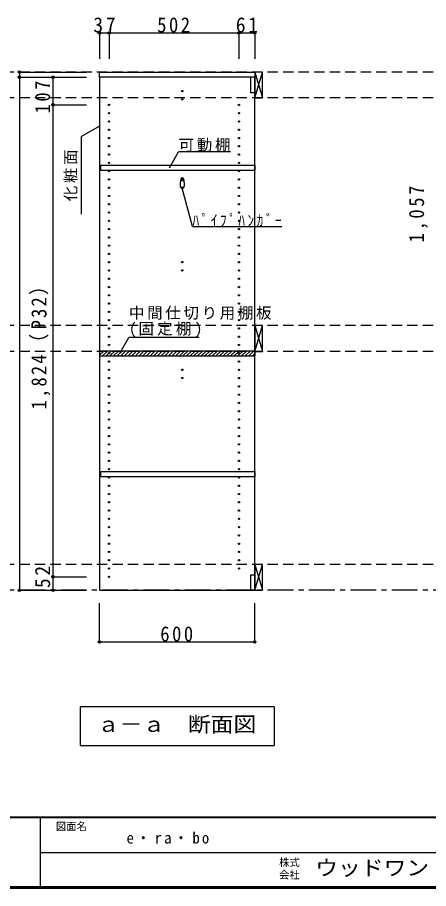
# Model space of a CAD drawing. Units: millimetres at full size, sheet at 1:20; details may follow other scales. Extents: x -3922 to 3878, y -2932 to 2722.
# Drawn here: x -111 to 1479, y -2864 to 503 of the extents above; entities that cross this region are included whole.
import ezdxf
from ezdxf.enums import TextEntityAlignment as Align

# ---------------------------------------------------------------- set-up
doc = ezdxf.new("R2010")
doc.units = ezdxf.units.MM
doc.header["$LTSCALE"] = 20
doc.header["$PDMODE"] = 32
doc.header["$PDSIZE"] = 10
doc.linetypes.add('CHAIN1', pattern=[8, 5, -1, 1, -1])
doc.linetypes.add('DASHED2', pattern=[3, 2, -1])
for name, color, linetype in [('0-2_本体', 2, 'Continuous'), ('0-3_固定棚', 2, 'Continuous'), ('0-4_可動棚', 3, 'Continuous'), ('0-5', 4, 'Continuous'), ('0-6_ﾊﾟｲﾌﾟﾊﾝｶﾞｰ', 4, 'Continuous'), ('0-7_桟木・巾木', 2, 'Continuous'), ('0-8_引き出し', 7, 'Continuous'), ('0-A_文字', 7, 'Continuous'), ('0-B_寸法', 4, 'Continuous'), ('0-C_ハッチ', 4, 'Continuous'), ('F-1_枠', 6, 'Continuous'), ('F-A_文字', 7, 'Continuous')]:
    doc.layers.add(name, color=color, linetype=linetype)
doc.styles.add('ＭＳ ゴシック', font='')
doc.styles.get('ＭＳ ゴシック').set_extended_font_data('MS Gothic')

msp = doc.modelspace()

# ---------------------------------------------------------------- linework, layer by layer
at = {"layer": '0-2_本体'}
for p, q in [((206.94, 271.73), (206.94, 291.73)), ((206.94, 291.73), (806.94, 291.73)), ((806.94, 271.73), (206.94, 271.73)), ((806.94, 291.73), (806.94, 271.73))]:
    msp.add_line(p, q, dxfattribs=at)
at = {"layer": '0-3_固定棚'}
for p, q in [((206.94, -785.27), (806.94, -785.27)), ((806.94, -785.27), (806.94, -805.27))]:
    msp.add_line(p, q, dxfattribs=at)
msp.add_lwpolyline([(206.94, -785.27), (206.94, -805.27), (806.94, -805.27)], dxfattribs=at)
at = {"layer": '0-4_可動棚', "color": 2}
for p, q in [((211.94, -68.77), (806.94, -68.77)), ((806.94, -68.77), (806.94, -88.77)), ((211.94, -1252.77), (806.94, -1252.77)), ((806.94, -1252.77), (806.94, -1272.77))]:
    msp.add_line(p, q, dxfattribs=at)
for points in [[(806.94, -88.77), (211.94, -88.77), (211.94, -68.77)], [(806.94, -1272.77), (211.94, -1272.77), (211.94, -1252.77)]]:
    msp.add_lwpolyline(points, dxfattribs=at)
at = {"layer": '0-5', "color": 3}
for p, q in [((206.94, 271.73), (206.94, -1711.27)), ((806.94, 271.73), (206.94, 271.73)), ((806.94, -1711.27), (806.94, 271.73)), ((206.94, -1711.27), (806.94, -1711.27))]:
    msp.add_line(p, q, dxfattribs=at)
at = {"layer": '0-5'}
for centre in [(526.94, 218.23), (526.94, 186.23), (243.94, 164.73), (243.94, 132.73), (745.94, 164.73), (745.94, 132.73), (243.94, 100.73), (745.94, 100.73), (243.94, 68.73), (745.94, 68.73), (243.94, 36.73), (745.94, 36.73), (243.94, 4.73), (745.94, 4.73), (243.94, -27.27), (745.94, -27.27), (243.94, -59.27), (745.94, -59.27), (243.94, -91.27), (745.94, -91.27), (243.94, -123.27), (526.94, -122.77), (745.94, -123.27), (243.94, -155.27), (526.94, -154.77), (745.94, -155.27), (243.94, -187.27), (745.94, -187.27), (243.94, -219.27), (745.94, -219.27), (243.94, -251.27), (745.94, -251.27), (243.94, -283.27), (745.94, -283.27), (243.94, -315.27), (745.94, -315.27), (243.94, -347.27), (745.94, -347.27), (243.94, -379.27), (745.94, -379.27), (243.94, -411.27), (745.94, -411.27), (243.94, -443.27), (526.94, -442.77), (745.94, -443.27), (243.94, -475.27), (243.94, -507.27), (526.94, -474.77), (745.94, -475.27), (745.94, -507.27), (243.94, -539.27), (745.94, -539.27), (243.94, -571.27), (745.94, -571.27), (243.94, -603.27), (745.94, -603.27), (243.94, -635.27), (745.94, -635.27), (243.94, -667.27), (745.94, -667.27), (243.94, -699.27), (745.94, -699.27), (243.94, -731.27), (745.94, -731.27), (243.94, -763.27), (745.94, -763.27), (243.94, -795.27), (745.94, -795.27), (243.94, -827.27), (745.94, -827.27), (243.94, -859.27), (526.94, -858.77), (745.94, -859.27), (243.94, -891.27), (526.94, -890.77), (745.94, -891.27), (243.94, -923.27), (745.94, -923.27), (243.94, -955.27), (745.94, -955.27), (243.94, -987.27), (745.94, -987.27), (243.94, -1019.27), (745.94, -1019.27), (243.94, -1051.27), (745.94, -1051.27), (243.94, -1083.27), (745.94, -1083.27), (243.94, -1115.27), (243.94, -1147.27), (745.94, -1115.27), (745.94, -1147.27), (243.94, -1179.27), (745.94, -1179.27), (243.94, -1211.27), (745.94, -1211.27), (243.94, -1243.27), (745.94, -1243.27), (243.94, -1275.27), (745.94, -1275.27), (243.94, -1307.27), (745.94, -1307.27), (243.94, -1339.27), (745.94, -1339.27), (243.94, -1371.27), (745.94, -1371.27), (243.94, -1403.27), (745.94, -1403.27), (243.94, -1435.27), (745.94, -1435.27), (243.94, -1467.27), (745.94, -1467.27), (243.94, -1499.27), (745.94, -1499.27), (243.94, -1531.27), (745.94, -1531.27), (243.94, -1563.27), (745.94, -1563.27), (243.94, -1595.27), (745.94, -1595.27), (243.94, -1627.27), (745.94, -1627.27), (243.94, -1659.27)]:
    msp.add_circle(centre, 2.5, dxfattribs=at)
at = {"layer": '0-6_ﾊﾟｲﾌﾟﾊﾝｶﾞｰ', "color": 2}
for p, q in [((519.44, -134.77), (519.44, -149.77)), ((534.44, -134.77), (534.44, -149.77))]:
    msp.add_line(p, q, dxfattribs=at)
at = {"layer": '0-6_ﾊﾟｲﾌﾟﾊﾝｶﾞｰ', "color": 7}
for centre, radius, start, end in [((565.54, -136.28), 46.13, 162.96035, 178.115), ((526.94, -122.77), 5.5, 0, 180), ((488.33, -136.28), 46.13, 1.885, 17.03965)]:
    msp.add_arc(centre, radius, start, end, dxfattribs=at)
at = {"layer": '0-6_ﾊﾟｲﾌﾟﾊﾝｶﾞｰ', "color": 2}
for centre, start, end in [((526.94, -134.77), 0, 180), ((526.94, -149.77), 180, 0)]:
    msp.add_arc(centre, 7.5, start, end, dxfattribs=at)
at = {"layer": '0-7_桟木・巾木'}
for p, q in [((806.94, 271.73), (791.94, 271.73)), ((791.94, 211.73), (791.94, 271.73)), ((806.94, 271.73), (806.94, 230.73)), ((791.94, -1651.27), (806.94, -1651.27)), ((806.94, -1651.27), (806.94, -1711.27))]:
    msp.add_line(p, q, dxfattribs=at)
for points in [[(806.94, 211.73), (795.44, 211.73), (791.94, 211.73)], [(806.94, -1711.27), (791.94, -1711.27), (791.94, -1651.27)]]:
    msp.add_lwpolyline(points, dxfattribs=at)
at = {"layer": '0-8_引き出し', "color": 3}
for p, q in [((806.94, 291.73), (806.94, 191.73)), ((836.94, 291.73), (806.94, 291.73)), ((836.94, 191.73), (836.94, 291.73)), ((806.94, 191.73), (836.94, 191.73)), ((806.94, -1611.27), (806.94, -1711.27)), ((836.94, -1611.27), (806.94, -1611.27)), ((836.94, -1711.27), (836.94, -1611.27)), ((806.94, -1711.27), (836.94, -1711.27))]:
    msp.add_line(p, q, dxfattribs=at)
at = {"layer": '0-8_引き出し'}
for p, q in [((806.94, 191.73), (836.94, 291.73)), ((806.94, 291.73), (836.94, 191.73)), ((806.94, -688.27), (836.94, -788.27)), ((806.94, -788.27), (836.94, -688.27)), ((806.94, -1711.27), (836.94, -1611.27)), ((806.94, -1611.27), (836.94, -1711.27))]:
    msp.add_line(p, q, dxfattribs=at)
at = {"layer": '0-8_引き出し', "color": 3}
msp.add_lwpolyline([(836.94, -788.27), (836.94, -688.27), (806.94, -688.27), (806.94, -788.27)], close=True, dxfattribs=at)
at = {"layer": '0-A_文字'}
for p, q in [((206.94, 82.66), (136.94, 42.25)), ((136.94, -257.75), (136.94, 42.25)), ((477.81, -77.83), (512.83, -17.18)), ((712.83, -17.18), (512.83, -17.18)), ((566.68, -305.57), (526.94, -157.27)), ((566.68, -305.57), (911.68, -305.57)), ((285.75, -794.33), (320.77, -733.68)), ((592.15, -733.68), (320.77, -733.68)), ((881.94, -2161.27), (881.94, -2311.27)), ((131.94, -2311.27), (881.94, -2311.27))]:
    msp.add_line(p, q, dxfattribs=at)
at = {"layer": '0-A_文字', "linetype": 'CHAIN1'}
msp.add_line((2396.94, -1711.27), (-2643.06, -1711.27), dxfattribs=at)
at = {"layer": '0-A_文字'}
msp.add_lwpolyline([(881.94, -2161.27), (131.94, -2161.27), (131.94, -2311.27)], dxfattribs=at)
at = {"layer": '0-B_寸法'}
for p, q in [((206.94, 442.73), (206.94, 342.73)), ((206.94, 442.73), (806.94, 442.73)), ((243.94, 442.73), (243.94, 342.73)), ((745.94, 442.73), (745.94, 342.73)), ((806.94, 442.73), (806.94, 342.73)), ((-103.06, 291.73), (-103.06, 271.73)), ((-103.06, 291.73), (156.94, 291.73)), ((-103.06, 271.73), (156.94, 271.73)), ((-103.06, 271.73), (-103.06, -1711.27)), ((26.94, 271.73), (156.94, 271.73)), ((26.94, 271.73), (26.94, 164.73)), ((26.94, 164.73), (156.94, 164.73)), ((26.94, 164.73), (26.94, -1659.27)), ((26.94, -1659.27), (156.94, -1659.27)), ((26.94, -1659.27), (26.94, -1711.27)), ((-103.06, -1711.27), (156.94, -1711.27)), ((26.94, -1711.27), (156.94, -1711.27)), ((206.94, -1911.27), (206.94, -1761.27)), ((806.94, -1911.27), (806.94, -1761.27)), ((206.94, -1911.27), (806.94, -1911.27))]:
    msp.add_line(p, q, dxfattribs=at)
at = {"layer": '0-B_寸法', "linetype": 'DASHED2'}
for p, q in [((2396.94, 291.73), (-2643.06, 291.73)), ((2396.94, 191.73), (-2643.06, 191.73)), ((2396.94, -688.27), (-2643.06, -688.27)), ((2396.94, -788.27), (-2643.06, -788.27)), ((2396.94, -1611.27), (-2643.06, -1611.27))]:
    msp.add_line(p, q, dxfattribs=at)
at = {"layer": '0-B_寸法', "color": 7}
for p in [(206.94, 442.73), (243.94, 442.73), (745.94, 442.73), (806.94, 442.73), (-103.06, 291.73), (-103.06, 271.73), (26.94, 271.73), (26.94, 164.73), (26.94, -1659.27), (-103.06, -1711.27), (26.94, -1711.27), (206.94, -1911.27), (806.94, -1911.27)]:
    msp.add_point(p, dxfattribs=at)
at = {"layer": '0-C_ハッチ'}
for p, q in [((206.94, -788.65), (210.32, -785.27)), ((206.94, -802.79), (224.46, -785.27)), ((218.61, -805.27), (238.61, -785.27)), ((232.75, -805.27), (252.75, -785.27)), ((246.89, -805.27), (266.89, -785.27)), ((261.03, -805.27), (281.03, -785.27)), ((275.18, -805.27), (295.18, -785.27)), ((289.32, -805.27), (309.32, -785.27)), ((303.46, -805.27), (323.46, -785.27)), ((317.6, -805.27), (337.6, -785.27)), ((331.74, -805.27), (351.74, -785.27)), ((345.89, -805.27), (365.89, -785.27)), ((360.03, -805.27), (380.03, -785.27)), ((374.17, -805.27), (394.17, -785.27)), ((388.31, -805.27), (408.31, -785.27)), ((402.45, -805.27), (422.45, -785.27)), ((416.6, -805.27), (436.6, -785.27)), ((430.74, -805.27), (450.74, -785.27)), ((444.88, -805.27), (464.88, -785.27)), ((459.02, -805.27), (479.02, -785.27)), ((473.17, -805.27), (493.17, -785.27)), ((487.31, -805.27), (507.31, -785.27)), ((501.45, -805.27), (521.45, -785.27)), ((515.59, -805.27), (535.59, -785.27)), ((529.73, -805.27), (549.73, -785.27)), ((543.88, -805.27), (563.88, -785.27)), ((558.02, -805.27), (578.02, -785.27)), ((572.16, -805.27), (592.16, -785.27)), ((586.3, -805.27), (606.3, -785.27)), ((600.44, -805.27), (620.44, -785.27)), ((614.59, -805.27), (634.59, -785.27)), ((628.73, -805.27), (648.73, -785.27)), ((642.87, -805.27), (662.87, -785.27)), ((657.01, -805.27), (677.01, -785.27)), ((671.16, -805.27), (691.16, -785.27)), ((685.3, -805.27), (705.3, -785.27)), ((699.44, -805.27), (719.44, -785.27)), ((713.58, -805.27), (733.58, -785.27)), ((727.72, -805.27), (747.72, -785.27)), ((741.87, -805.27), (761.87, -785.27)), ((756.01, -805.27), (776.01, -785.27)), ((770.15, -805.27), (790.15, -785.27)), ((784.29, -805.27), (804.29, -785.27)), ((798.43, -805.27), (806.94, -796.76))]:
    msp.add_line(p, q, dxfattribs=at)
at = {"layer": 'F-1_枠'}
for p, q in [((3877.97, -2587.71), (-3922.03, -2587.71)), ((3877.97, -2591.04), (-3922.03, -2591.04)), ((-22.03, -2591.04), (-22.03, -2857.71)), ((-22.03, -2724.37), (3871.3, -2724.38)), ((3877.97, -2857.71), (-3922.03, -2857.71)), ((3877.97, -2861.04), (-3922.03, -2861.04)), ((3877.97, -2864.37), (-3922.03, -2864.37))]:
    msp.add_line(p, q, dxfattribs=at)

# ---------------------------------------------------------------- texts
at = {"layer": '0-A_文字', "style": 'ＭＳ ゴシック', "width": 1.1}
msp.add_text('ａ－ａ\u3000断面図', height=58.65, dxfattribs=at).set_placement((196.94, -2276.27), align=Align.BOTTOM_LEFT)
at = {"layer": '0-A_文字', "char_height": 43.99, "attachment_point": 7, "style": 'ＭＳ ゴシック'}
for s, insert in [('\\T1.17;可動棚', (512.83, -17.18)), ('\\T1.39;\\W0.85;ﾊﾟｲﾌﾟﾊﾝｶﾞｰ', (566.68, -305.57)), ('\\T1.17;中間仕切り用棚板', (320.77, -666.12)), ('\\T1.21;(固定棚)', (320.77, -733.68))]:
    msp.add_mtext(s, dxfattribs=dict(at, insert=insert))
at = {"layer": '0-A_文字', "insert": (121.94, -207.75), "char_height": 43.99, "attachment_point": 7, "rotation": 90, "style": 'ＭＳ ゴシック'}
msp.add_mtext('\\T1.17;化粧面', dxfattribs=at)
at = {"layer": '0-B_寸法', "color": 7, "char_height": 58.65, "attachment_point": 7, "style": 'ＭＳ ゴシック'}
for s, insert in [('\\T1.27;\\W0.95;37', (182.94, 443.94)), ('\\T1.27;\\W0.9;502', (429.94, 443.94)), ('\\T1.27;\\W0.95;61', (733.94, 443.94)), ('\\T1.27;\\W0.9;600', (441.94, -1910.06))]:
    msp.add_mtext(s, dxfattribs=dict(at, insert=insert))
at = {"layer": '0-B_寸法', "color": 7, "char_height": 58.65, "attachment_point": 7, "rotation": 90, "style": 'ＭＳ ゴシック'}
for s, insert in [('\\T1.27;\\W0.9;107', (16.94, 131.75)), ('\\T1.28;\\W0.9;1,057', (1476.94, -366.77)), ('\\T1.23;\\W0.9;1,824（P32）', (16.94, -1012.27)), ('\\T1.27;\\W0.95;52', (16.94, -1703))]:
    msp.add_mtext(s, dxfattribs=dict(at, insert=insert))
at = {"layer": 'F-A_文字', "style": 'ＭＳ ゴシック'}
for s, p in [('図面名', (37.97, -2647.71)), ('株式', (901.3, -2787.04)), ('会社', (901.3, -2835.04))]:
    msp.add_text(s, height=29.33, dxfattribs=at).set_placement(p, align=Align.BOTTOM_LEFT)
at = {"layer": 'F-A_文字', "style": 'ＭＳ ゴシック', "width": 1.1}
msp.add_text('ウッドワン・・・', height=58.65, dxfattribs=at).set_placement((1041.3, -2831.04), align=Align.BOTTOM_LEFT)
at = {"layer": 'F-A_文字', "insert": (311.3, -2691.04), "char_height": 43.99, "attachment_point": 7, "style": 'ＭＳ ゴシック'}
msp.add_mtext('\\T1.28;\\W0.95;e・ra・bo', dxfattribs=at)

doc.saveas('drawing.dxf')
